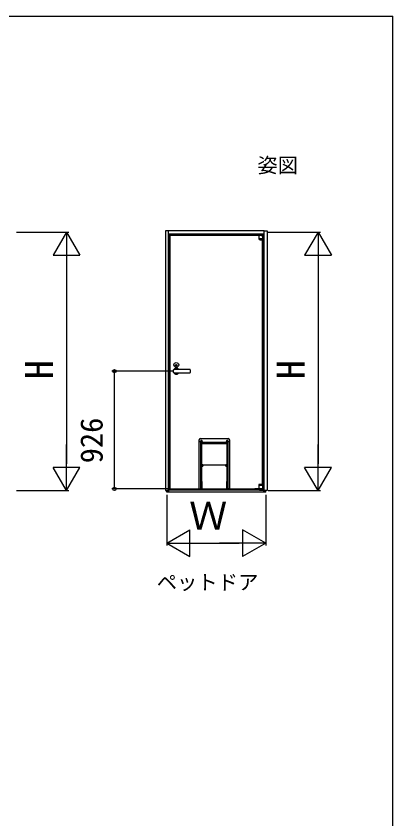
# Model space of a CAD drawing. Units: millimetres, scale not verified. Extents: x -525 to 525, y -783 to 780.
# Drawn here: x 377 to 525.1, y 431 to 746.8 of the extents above; entities that cross this region are included whole.
import ezdxf
from ezdxf.enums import TextEntityAlignment as Align

# ---------------------------------------------------------------- set-up
doc = ezdxf.new("R2010")
doc.units = ezdxf.units.MM
doc.header["$LTSCALE"] = 4
for name, color, linetype in [('0-2_USER1', 3, 'Continuous'), ('0-6_YKK_A1', 4, 'Continuous'), ('0-7_YKK_D', 6, 'Continuous'), ('0-8_YKK_ZWAK', 7, 'Continuous')]:
    doc.layers.add(name, color=color, linetype=linetype)
doc.styles.add('ＭＳ ゴシック', font='')
doc.styles.get('ＭＳ ゴシック').set_extended_font_data('MS Gothic')

msp = doc.modelspace()

# ---------------------------------------------------------------- linework, layer by layer
at = {"layer": '0-6_YKK_A1'}
for p, q in [((474.45, 662.35), (436.85, 662.35)), ((436.85, 661.15), (474.45, 661.15)), ((437.2, 660.8), (472.555, 660.8)), ((472.35, 660.42), (472.35, 660.465)), ((472.395, 660.465), (472.35, 660.465)), ((472.35, 660.465), (472.35, 659.19)), ((472.44, 660.55), (472.44, 660.465)), ((472.555, 660.825), (472.555, 660.975)), ((472.555, 660.975), (473.855, 660.975)), ((472.555, 660.825), (473.855, 660.825)), ((472.555, 660.736), (472.555, 660.825)), ((472.555, 660.775), (473.03, 660.775)), ((473.03, 660.825), (473.03, 660.465)), ((473.38, 660.625), (473.03, 660.625)), ((473.38, 660.465), (473.38, 660.825)), ((473.38, 660.775), (473.855, 660.775)), ((473.855, 660.625), (473.38, 660.625)), ((473.87, 660.48), (473.38, 660.48)), ((473.883, 660.465), (473.759, 660.465)), ((473.855, 660.825), (473.855, 660.975)), ((473.855, 660.825), (473.855, 660.736)), ((473.855, 660.8), (474.1, 660.8)), ((474, 660.775), (473.855, 660.775)), ((473.855, 660.736), (473.855, 660.625)), ((473.855, 660.625), (474, 660.625)), ((473.87, 660.465), (473.87, 660.48)), ((473.9, 659.19), (473.9, 660.465)), ((474.1, 660.8), (474.1, 661.15)), ((474.1, 660.754), (474.1, 660.8)), ((474.1, 660.225), (474.1, 660.525)), ((474.1, 660.525), (474.25, 660.525)), ((474.1, 659.825), (474.1, 660.125)), ((474.25, 660.775), (474.25, 660.575)), ((474.25, 660.575), (474.25, 660.525)), ((474.25, 660.225), (474.25, 660.525)), ((474.25, 660.125), (474.25, 659.825)), ((472.35, 659.19), (473.9, 659.19)), ((472.35, 659.14), (472.35, 659.09)), ((472.35, 659.14), (472.395, 659.14)), ((472.737, 658.775), (472.37, 659.05)), ((472.38, 659.14), (472.38, 659.19)), ((473.759, 659.14), (472.395, 659.14)), ((473.666, 658.765), (473.85, 658.765)), ((473.883, 659.14), (473.759, 659.14)), ((473.79, 658.765), (473.8, 658.765)), ((473.85, 562.329), (473.85, 658.769)), ((473.87, 659.14), (473.87, 659.19)), ((473.87, 659.14), (473.87, 659.19)), ((473.883, 659.14), (473.9, 659.14)), ((473.9, 658.815), (473.9, 659.14)), ((474.1, 659.825), (474.1, 658.325)), ((474.1, 563.225), (474.1, 658.025)), ((474.25, 658.325), (474.25, 659.825)), ((474.25, 658.325), (474.25, 658.025)), ((439.9, 609.224), (439.9, 609.676)), ((440, 609.676), (439.9, 609.676)), ((440, 609.224), (440, 609.676)), ((438.9, 607.412), (438.9, 607.7)), ((438.9, 606.887), (438.9, 607.412)), ((438.9, 606.6), (438.9, 606.887)), ((445.35, 607.75), (438.95, 607.75)), ((438.95, 606.55), (445.35, 606.55)), ((439.9, 609.224), (440, 609.224)), ((445.4, 607.7), (445.4, 607.412)), ((448.85, 579.95), (448.85, 560.85)), ((449.5, 580.6), (460.303, 580.6)), ((449.505, 579.225), (449.505, 579.57)), ((449.505, 579.225), (449.505, 563.705)), ((449.505, 579.225), (460.295, 579.225)), ((449.538, 579.585), (449.553, 579.585)), ((449.9, 578.755), (449.9, 563.755)), ((459.9, 578.755), (449.9, 578.755)), ((449.95, 578.63), (449.9, 578.63)), ((449.9, 578.38), (449.95, 578.38)), ((449.95, 578.305), (449.9, 578.305)), ((449.95, 578.705), (459.85, 578.705)), ((449.95, 570.31), (449.95, 578.705)), ((450.135, 579.3), (450.135, 579.585)), ((459.665, 579.585), (459.665, 579.3)), ((459.85, 578.705), (459.85, 569.885)), ((459.9, 578.63), (459.85, 578.63)), ((459.85, 578.38), (459.9, 578.38)), ((459.9, 578.305), (459.85, 578.305)), ((459.9, 563.755), (459.9, 578.755)), ((460.295, 579.57), (460.295, 579.225)), ((460.295, 566.93), (460.295, 579.225)), ((460.95, 560.85), (460.95, 579.95)), ((449.95, 570.2), (449.95, 570.31)), ((449.95, 570.274), (450.395, 570.274)), ((450.395, 570.25), (449.95, 570.25)), ((449.95, 570.2), (449.95, 569.95)), ((449.95, 569.95), (449.95, 569.885)), ((450.395, 569.95), (449.95, 569.95)), ((449.95, 569.8), (450.07, 569.8)), ((449.95, 563.705), (449.95, 569.8)), ((449.975, 569.8), (450.42, 569.8)), ((450, 569.835), (450.345, 569.835)), ((450.395, 570.335), (450.395, 570.31)), ((450.395, 570.335), (459.405, 570.335)), ((450.395, 570.3), (450.395, 570.31)), ((450.395, 570.3), (450.395, 570.25)), ((450.395, 569.95), (450.395, 570.25)), ((450.395, 570.235), (450.43, 570.235)), ((450.395, 569.965), (450.43, 569.965)), ((450.395, 569.95), (450.395, 569.885)), ((450.42, 569.8), (450.43, 569.8)), ((450.43, 570.235), (450.43, 569.965)), ((450.43, 569.965), (450.43, 569.8)), ((459.37, 570.3), (459.37, 570.235)), ((459.37, 569.965), (459.37, 570.235)), ((459.37, 570.235), (459.405, 570.235)), ((459.37, 569.965), (459.405, 569.965)), ((459.37, 569.8), (459.37, 569.965)), ((459.37, 569.8), (459.38, 569.8)), ((459.38, 569.8), (459.825, 569.8)), ((459.405, 570.335), (459.405, 569.885)), ((459.85, 570.274), (459.405, 570.274)), ((459.85, 570.25), (459.405, 570.25)), ((459.85, 569.95), (459.405, 569.95)), ((459.455, 569.835), (459.8, 569.835)), ((459.7, 569.8), (459.85, 569.8)), ((459.85, 569.8), (459.85, 563.7)), ((460.295, 565.93), (460.295, 566.93)), ((460.295, 563.605), (460.295, 565.93)), ((449.505, 563.705), (449.505, 563.605)), ((449.505, 563.705), (449.85, 563.705)), ((449.505, 563.605), (449.63, 563.605)), ((449.505, 563.605), (449.505, 563.205)), ((449.505, 563.205), (449.505, 563.105)), ((449.505, 563.205), (449.57, 563.205)), ((449.505, 563.105), (449.505, 561.75)), ((449.57, 563.105), (449.505, 563.105)), ((449.705, 563.35), (449.57, 563.215)), ((449.57, 563.215), (449.57, 563.205)), ((449.57, 563.205), (449.57, 562.93)), ((449.57, 562.93), (449.57, 561.93)), ((449.705, 563.53), (449.705, 563.35)), ((449.785, 563.43), (449.705, 563.35)), ((449.785, 563.43), (449.86, 563.43)), ((449.785, 562.93), (449.785, 563.43)), ((449.785, 562.93), (449.86, 562.93)), ((449.86, 563.43), (449.86, 562.93)), ((449.86, 563.43), (449.95, 563.43)), ((449.86, 562.93), (449.86, 561.93)), ((449.95, 563.705), (450.04, 563.705)), ((449.95, 563.43), (450.04, 563.43)), ((449.95, 563.43), (449.95, 561.43)), ((450.04, 563.705), (450.04, 561.155)), ((459.76, 563.7), (459.85, 563.7)), ((459.76, 561.15), (459.76, 563.7)), ((459.76, 563.43), (459.85, 563.43)), ((459.85, 561.43), (459.85, 563.43)), ((459.85, 563.43), (459.94, 563.43)), ((459.94, 563.43), (460.015, 563.43)), ((459.94, 562.93), (459.94, 563.43)), ((459.95, 563.705), (460.006, 563.705)), ((460.006, 563.705), (460.295, 563.705)), ((460.015, 563.43), (460.015, 562.93)), ((460.095, 563.35), (460.015, 563.43)), ((460.095, 563.35), (460.095, 563.53)), ((460.23, 563.215), (460.095, 563.35)), ((460.17, 563.605), (460.295, 563.605)), ((460.23, 563.105), (460.23, 563.215)), ((460.23, 563.205), (460.295, 563.205)), ((460.23, 561.93), (460.23, 563.105)), ((460.295, 563.305), (460.295, 563.705)), ((460.295, 563.205), (460.295, 563.305)), ((460.295, 561.68), (460.295, 563.105)), ((472.35, 562.585), (472.35, 562.21)), ((473.855, 562.21), (472.35, 562.21)), ((473.855, 562.16), (472.35, 562.16)), ((472.38, 562.21), (472.38, 562.16)), ((472.585, 562.635), (472.4, 562.635)), ((472.814, 562.635), (472.585, 562.635)), ((473.05, 562.635), (472.814, 562.635)), ((473.481, 562.635), (473.05, 562.635)), ((473.457, 562.635), (473.451, 562.635)), ((473.883, 562.3), (473.514, 562.623)), ((473.9, 562.21), (473.855, 562.21)), ((473.87, 562.16), (473.87, 562.21)), ((473.87, 562.21), (473.87, 562.16)), ((473.9, 562.21), (473.9, 562.262)), ((474.1, 563.225), (474.1, 560.725)), ((474.1, 563.225), (474.25, 563.225)), ((474.25, 563.225), (474.25, 560.15)), ((436.2, 559.55), (436.2, 560.15)), ((437.2, 560.15), (436.2, 560.15)), ((475.1, 559.55), (436.2, 559.55)), ((474.1, 560.325), (437.2, 560.325)), ((437.2, 560.325), (437.2, 560.15)), ((448.85, 560.85), (449.275, 560.85)), ((449.275, 560.85), (449.505, 560.85)), ((449.505, 561.75), (449.57, 561.85)), ((449.505, 561.75), (449.505, 561.68)), ((449.505, 561.68), (449.505, 561.58)), ((449.538, 561.68), (449.505, 561.68)), ((449.505, 561.58), (449.505, 561.48)), ((449.63, 561.58), (449.505, 561.58)), ((449.505, 561.48), (449.505, 561.18)), ((449.505, 561.18), (449.63, 561.18)), ((449.505, 561.18), (449.505, 561.08)), ((449.505, 561.08), (449.63, 561.08)), ((449.505, 561.08), (449.505, 560.85)), ((449.505, 560.85), (449.9, 560.85)), ((449.57, 561.73), (449.538, 561.68)), ((449.57, 561.93), (449.57, 561.645)), ((449.57, 561.645), (449.635, 561.58)), ((449.63, 561.08), (449.705, 561.08)), ((449.635, 561.58), (449.705, 561.51)), ((449.705, 561.51), (449.785, 561.43)), ((449.705, 561.505), (449.705, 561.255)), ((449.705, 561.08), (449.85, 561.08)), ((449.785, 561.43), (449.785, 561.93)), ((449.785, 561.93), (449.86, 561.93)), ((449.785, 561.43), (449.86, 561.43)), ((449.86, 561.93), (449.86, 561.43)), ((449.86, 561.43), (449.95, 561.43)), ((449.9, 561.03), (449.9, 560.85)), ((449.95, 561.43), (450.04, 561.43)), ((449.95, 561.05), (449.95, 561.155)), ((449.95, 561.155), (450.04, 561.155)), ((450.1, 560.9), (459.7, 560.9)), ((459.75, 561.05), (459.75, 561.05)), ((459.76, 561.43), (459.85, 561.43)), ((459.76, 561.15), (459.85, 561.15)), ((459.85, 561.43), (459.94, 561.43)), ((459.85, 561.15), (459.85, 561.05)), ((459.9, 560.85), (459.9, 561.03)), ((459.9, 560.85), (460.295, 560.85)), ((459.94, 561.93), (460.015, 561.93)), ((459.94, 561.43), (459.94, 561.93)), ((459.94, 561.43), (460.015, 561.43)), ((459.95, 561.08), (460.095, 561.08)), ((460.015, 561.93), (460.015, 561.43)), ((460.015, 561.43), (460.095, 561.51)), ((460.095, 561.51), (460.165, 561.58)), ((460.095, 561.255), (460.095, 561.505)), ((460.095, 561.08), (460.17, 561.08)), ((460.165, 561.58), (460.23, 561.645)), ((460.295, 561.58), (460.17, 561.58)), ((460.17, 561.18), (460.295, 561.18)), ((460.17, 561.08), (460.295, 561.08)), ((460.23, 561.645), (460.23, 561.93)), ((460.23, 561.85), (460.295, 561.75)), ((460.262, 561.68), (460.23, 561.73)), ((460.262, 561.68), (460.295, 561.68)), ((460.295, 561.58), (460.295, 561.68)), ((460.295, 561.48), (460.295, 561.58)), ((460.295, 561.18), (460.295, 561.48)), ((460.295, 561.08), (460.295, 561.18)), ((460.295, 561.08), (460.295, 560.85)), ((460.295, 560.85), (460.95, 560.85)), ((470.87, 560.82), (470.87, 560.85)), ((471.17, 560.82), (470.87, 560.82)), ((472.44, 560.82), (471.17, 560.82)), ((472.491, 560.835), (472.367, 560.835)), ((472.78, 560.835), (472.491, 560.835)), ((472.63, 560.625), (472.63, 560.475)), ((472.63, 560.475), (474.25, 560.475)), ((473.005, 560.64), (473.005, 560.625)), ((473.355, 560.625), (473.355, 560.64)), ((473.5, 560.64), (473.5, 560.74)), ((473.533, 560.835), (473.855, 560.835)), ((473.64, 560.74), (473.64, 560.835)), ((473.81, 560.82), (473.64, 560.82)), ((473.81, 560.82), (473.82, 560.82)), ((473.855, 560.835), (473.9, 560.835)), ((473.88, 560.625), (474, 560.625)), ((473.9, 560.475), (474.02, 560.475)), ((474.1, 560.15), (474.1, 560.345)), ((474.1, 560.325), (474.1, 560.15)), ((474.1, 560.325), (474.1, 560.15)), ((475.1, 560.15), (474.1, 560.15)), ((474.1, 560.15), (475.1, 560.15)), ((474.25, 561.125), (474.25, 561.025)), ((474.25, 561.025), (474.25, 560.725)), ((475.1, 559.55), (475.1, 560.15))]:
    msp.add_line(p, q, dxfattribs=at)
for points in [[(435.65, 560.15), (436.85, 560.15), (436.85, 662.35), (435.65, 662.35)], [(475.65, 560.15), (474.45, 560.15), (474.45, 662.35), (475.65, 662.35)]]:
    msp.add_lwpolyline(points, close=True, dxfattribs=at)
for points in [[(436.2, 560.15), (437.2, 560.15), (437.2, 661.15)], [(472.44, 660.55), (437.45, 660.55), (437.45, 560.85), (472.35, 560.85)], [(473.759, 660.465), (472.717, 660.465), (472.395, 660.465)], [(473.03, 660.48), (472.44, 660.48), (472.44, 660.465)], [(473.03, 660.625), (472.555, 660.625), (472.555, 660.736)], [(473.245, 660.465), (473.389, 660.465), (473.507, 660.465)], [(473.9, 660.42), (473.9, 660.465), (473.883, 660.465)], [(474.25, 660.775), (474.1, 660.775), (474.1, 660.754)], [(474.25, 660.225), (474.25, 660.125), (474.1, 660.125), (474.1, 660.225)], [(474.25, 660.775), (474.25, 659.795), (474.25, 658.025)], [(472.767, 658.765), (473.2, 658.765), (473.436, 658.765), (473.666, 658.765)], [(474.25, 658.025), (474.1, 658.025), (474.1, 658.325)], [(445.4, 607.412), (445.4, 606.887), (445.4, 606.6)], [(450.43, 570.235), (450.43, 570.3), (459.37, 570.3)], [(459.94, 561.93), (459.94, 562.93), (460.015, 562.93)], [(460.23, 563.105), (460.295, 563.105), (460.295, 563.205)], [(472.35, 562.16), (472.35, 560.835), (472.367, 560.835)], [(473.9, 560.835), (473.9, 562.16), (473.855, 562.16)], [(472.76, 560.82), (472.44, 560.82), (472.44, 560.835)], [(472.63, 560.625), (473.73, 560.625), (473.88, 560.625)], [(472.63, 560.475), (472.63, 560.345), (474.25, 560.345)], [(472.76, 560.835), (472.76, 560.74), (473.64, 560.74)], [(473.533, 560.835), (473.05, 560.835), (472.78, 560.835)], [(472.9, 560.74), (472.9, 560.64), (473.5, 560.64)], [(473.87, 560.835), (473.87, 560.82), (473.82, 560.82)]]:
    msp.add_lwpolyline(points, dxfattribs=at)
for centre, radius in [((439.95, 609.6), 0.95), ((439.95, 609.45), 0.253), ((449.82, 579.585), 0.282), ((459.98, 579.585), 0.282)]:
    msp.add_circle(centre, radius, dxfattribs=at)
for centre, radius, start, end in [((474, 660.525), 0.25, 0, 90), ((474, 660.525), 0.1, 0, 90), ((472.4, 659.09), 0.05, 180, 233.1301), ((472.767, 658.815), 0.05, 233.1301, 270), ((473.85, 658.815), 0.05, 270, 0), ((439.95, 607.15), 1.175, 153.33134, 206.66866), ((438.95, 607.7), 0.05, 90, 180), ((438.95, 606.6), 0.05, 180, 270), ((439.95, 607.15), 1.175, 30.70636, 149.36289), ((439.95, 607.15), 1.175, 210.63711, 329.29364), ((445.35, 607.7), 0.05, 0, 90), ((445.35, 606.6), 0.05, 270, 0), ((449.5, 579.95), 0.65, 90, 180), ((449.82, 579.585), 0.315, 0, 182.69614), ((450.21, 579.3), 0.075, 180, 270), ((459.59, 579.3), 0.075, 270, 0), ((459.98, 579.585), 0.315, 357.30386, 180), ((460.3, 579.95), 0.65, 0, 90), ((450, 569.885), 0.05, 180, 270), ((450.345, 569.885), 0.05, 270, 0), ((459.455, 569.885), 0.05, 180, 270), ((459.8, 569.885), 0.05, 270, 0), ((449.63, 563.53), 0.075, 0, 90), ((449.85, 563.755), 0.05, 270, 0), ((459.95, 563.755), 0.05, 180, 270), ((460.17, 563.53), 0.075, 90, 180), ((472.4, 562.585), 0.05, 90, 180), ((473.481, 562.585), 0.05, 48.81407, 90), ((473.85, 562.262), 0.05, 0, 48.81407), ((449.63, 561.255), 0.075, 270, 0), ((449.85, 561.03), 0.05, 0, 90), ((450.1, 561.05), 0.15, 180, 270), ((459.7, 561.05), 0.15, 270, 0), ((459.95, 561.03), 0.05, 90, 180), ((460.17, 561.255), 0.075, 180, 270), ((474, 560.725), 0.1, 270, 0), ((474, 560.725), 0.25, 270, 0)]:
    msp.add_arc(centre, radius, start, end, dxfattribs=at)
at = {"layer": '0-7_YKK_D'}
for p, q in [((377.2, 661.8), (397.75, 661.8)), ((396.75, 661.8), (391.5, 652.707)), ((396.75, 661.8), (402, 652.707)), ((396.75, 661.8), (396.75, 643.613)), ((476.1, 661.8), (496.65, 661.8)), ((495.65, 661.8), (490.4, 652.707)), ((495.65, 661.8), (500.9, 652.707)), ((495.65, 661.8), (495.65, 643.613)), ((391.5, 652.707), (402, 652.707)), ((396.75, 651.3), (396.75, 570.65)), ((490.4, 652.707), (500.9, 652.707)), ((495.65, 651.3), (495.65, 570.65)), ((438.95, 607.15), (414.65, 607.15)), ((415.65, 560.85), (415.65, 607.15)), ((396.75, 560.15), (396.75, 578.337)), ((495.65, 560.15), (495.65, 578.337)), ((396.75, 560.15), (391.5, 569.243)), ((402, 569.243), (391.5, 569.243)), ((396.75, 560.15), (402, 569.243)), ((495.65, 560.15), (490.4, 569.243)), ((500.9, 569.243), (490.4, 569.243)), ((495.65, 560.15), (500.9, 569.243)), ((377.2, 560.15), (397.75, 560.15)), ((436.45, 560.85), (414.65, 560.85)), ((476.1, 560.15), (496.65, 560.15)), ((436.2, 558.55), (436.2, 538.55)), ((475.1, 558.55), (475.1, 538.55)), ((436.2, 539.55), (445.293, 544.8)), ((445.293, 534.3), (445.293, 544.8)), ((475.1, 539.55), (466.007, 544.8)), ((466.007, 544.8), (466.007, 534.3)), ((436.2, 539.55), (445.293, 534.3)), ((436.2, 539.55), (454.387, 539.55)), ((446.7, 539.55), (464.6, 539.55)), ((475.1, 539.55), (456.913, 539.55)), ((475.1, 539.55), (466.007, 534.3))]:
    msp.add_line(p, q, dxfattribs=at)
for centre in [(415.65, 607.15), (415.65, 560.85)]:
    msp.add_circle(centre, 0.637, dxfattribs=at)
at = {"layer": '0-8_YKK_ZWAK'}
msp.add_line((-524.9, 746.8), (525.1, 746.8), dxfattribs=at)
msp.add_lwpolyline([(-524.9, -783.2), (525.1, -783.2), (525.1, 746.8)], dxfattribs=at)

# ---------------------------------------------------------------- texts
at = {"layer": '0-2_USER1', "style": 'ＭＳ ゴシック'}
for s, p in [('姿図', (471.827, 683.436)), ('ペットドア', (432.214, 519.459))]:
    msp.add_text(s, height=5.865, dxfattribs=at).set_placement(p, align=Align.BOTTOM_LEFT)
at = {"layer": '0-7_YKK_D', "style": 'ＭＳ ゴシック'}
for s, height, p in [('H', 11, (394.75, 603.986)), ('H', 11, (493.65, 603.986)), ('926', 8.798, (413.65, 570.909))]:
    msp.add_text(s, height=height, rotation=90, dxfattribs=at).set_placement(p, align=Align.BOTTOM_LEFT)
msp.add_text('Ｗ', height=11, dxfattribs=at).set_placement((444.997, 541.55), align=Align.BOTTOM_LEFT)

doc.saveas('drawing.dxf')
